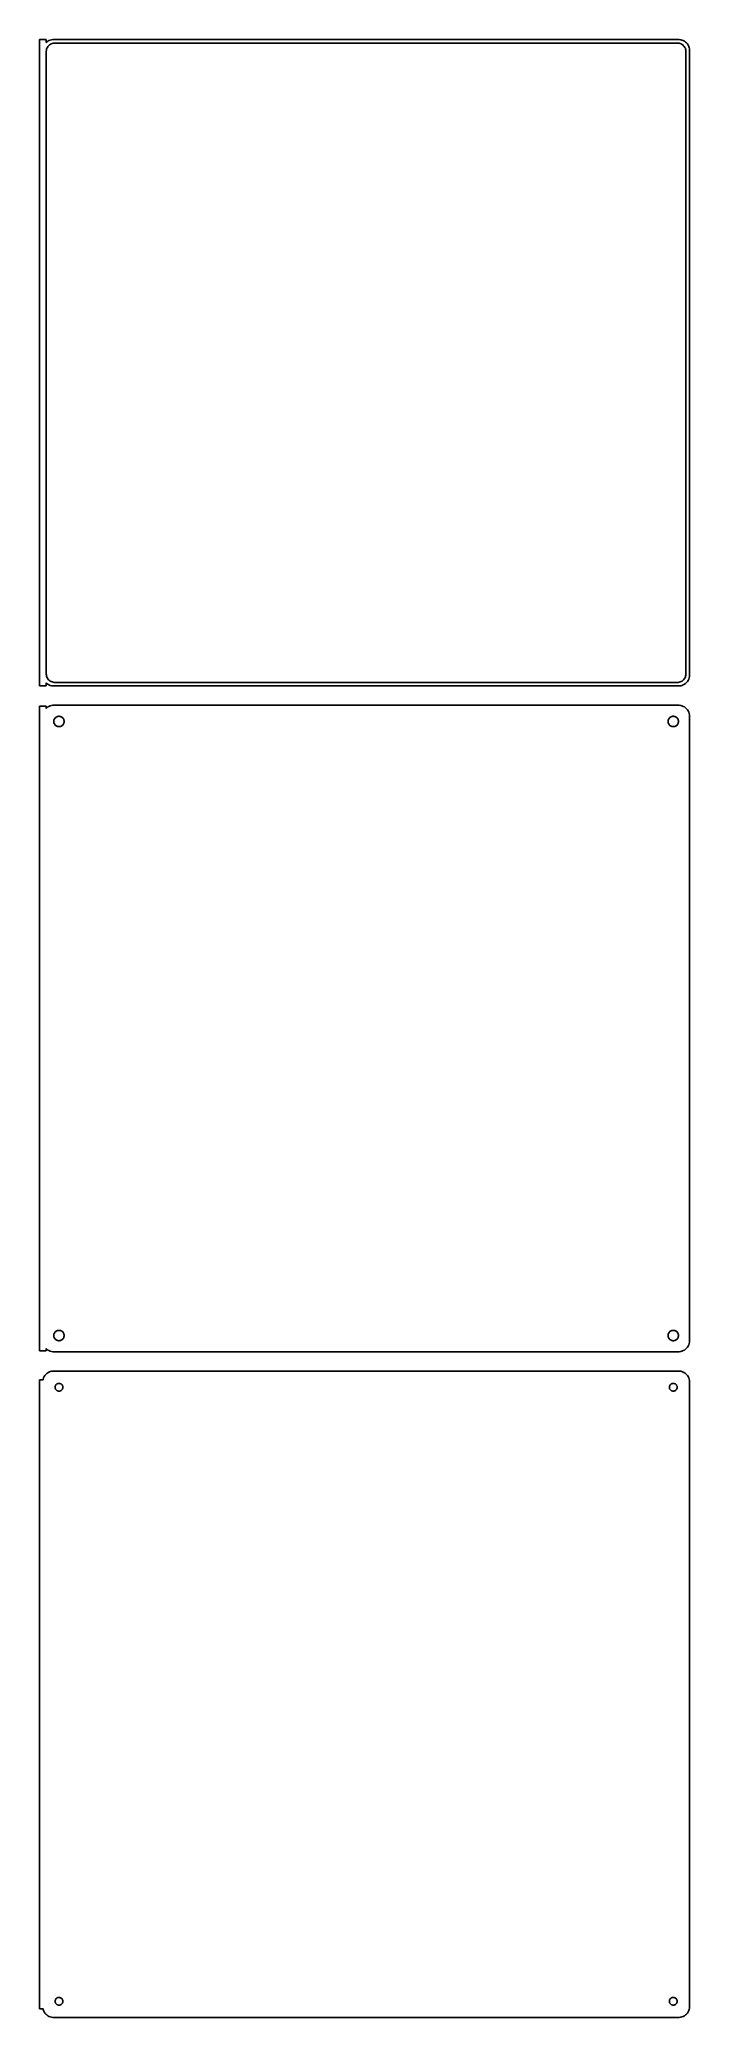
# Model space of a CAD drawing. Header units: metres. Extents: x -152 to 150, y 468 to 1386.
import ezdxf

# ---------------------------------------------------------------- set-up
doc = ezdxf.new("R2010")
doc.units = ezdxf.units.M

msp = doc.modelspace()

# ---------------------------------------------------------------- linework, layer by layer
for p, q in [((-148.5, 1385.99), (-151.5, 1385.99)), ((-151.5, 1385.99), (-151.5, 1086.01)), ((-148.5, 1384.56), (-148.5, 1385.99)), ((-148.187, 1384.85), (-148.5, 1384.56)), ((-148.373, 1380.5), (-148.342, 1380.99)), ((-148.373, 1091.5), (-148.373, 1380.5)), ((-148.342, 1380.99), (-148.251, 1381.46)), ((-148.251, 1381.46), (-148.101, 1381.93)), ((-147.679, 1385.22), (-148.187, 1384.85)), ((-148.101, 1381.93), (-147.894, 1382.37)), ((-147.894, 1382.37), (-147.633, 1382.78)), ((-147.129, 1385.52), (-147.679, 1385.22)), ((-147.633, 1382.78), (-147.323, 1383.15)), ((-147.323, 1383.15), (-146.969, 1383.48)), ((-146.545, 1385.76), (-147.129, 1385.52)), ((-146.969, 1383.48), (-146.575, 1383.77)), ((-146.575, 1383.77), (-146.149, 1384)), ((-145.937, 1385.91), (-146.545, 1385.76)), ((-146.149, 1384), (-145.697, 1384.18)), ((-145.314, 1385.99), (-145.937, 1385.91)), ((-145.697, 1384.18), (-145.226, 1384.3)), ((145.314, 1385.99), (-145.314, 1385.99)), ((-145.226, 1384.3), (-144.743, 1384.36)), ((-144.743, 1384.36), (144.743, 1384.36)), ((144.743, 1384.36), (145.226, 1384.3)), ((145.226, 1384.3), (145.697, 1384.18)), ((145.937, 1385.91), (145.314, 1385.99)), ((145.697, 1384.18), (146.149, 1384)), ((146.545, 1385.76), (145.937, 1385.91)), ((146.149, 1384), (146.575, 1383.77)), ((147.129, 1385.52), (146.545, 1385.76)), ((146.575, 1383.77), (146.969, 1383.48)), ((146.969, 1383.48), (147.323, 1383.15)), ((147.679, 1385.22), (147.129, 1385.52)), ((147.323, 1383.15), (147.633, 1382.78)), ((147.633, 1382.78), (147.894, 1382.37)), ((148.187, 1384.85), (147.679, 1385.22)), ((147.894, 1382.37), (148.101, 1381.93)), ((148.101, 1381.93), (148.251, 1381.46)), ((148.645, 1384.42), (148.187, 1384.85)), ((148.251, 1381.46), (148.342, 1380.99)), ((148.342, 1380.99), (148.373, 1380.5)), ((148.373, 1380.5), (148.373, 1091.5)), ((149.045, 1383.94), (148.645, 1384.42)), ((149.382, 1383.41), (149.045, 1383.94)), ((149.649, 1382.84), (149.382, 1383.41)), ((149.843, 1382.24), (149.649, 1382.84)), ((149.961, 1381.63), (149.843, 1382.24)), ((150, 1381), (149.961, 1381.63)), ((150, 1091), (150, 1381)), ((-151.5, 1086.01), (-148.5, 1086.01)), ((-148.5, 1087.44), (-148.187, 1087.15)), ((-148.5, 1086.01), (-148.5, 1087.44)), ((-148.342, 1091.01), (-148.373, 1091.5)), ((-148.251, 1090.54), (-148.342, 1091.01)), ((-148.101, 1090.07), (-148.251, 1090.54)), ((-148.187, 1087.15), (-147.679, 1086.78)), ((-147.894, 1089.63), (-148.101, 1090.07)), ((-147.633, 1089.22), (-147.894, 1089.63)), ((-147.679, 1086.78), (-147.129, 1086.48)), ((-147.323, 1088.85), (-147.633, 1089.22)), ((-146.969, 1088.52), (-147.323, 1088.85)), ((-147.129, 1086.48), (-146.545, 1086.24)), ((-146.575, 1088.23), (-146.969, 1088.52)), ((-146.149, 1088), (-146.575, 1088.23)), ((-146.545, 1086.24), (-145.937, 1086.09)), ((-145.697, 1087.82), (-146.149, 1088)), ((-145.937, 1086.09), (-145.314, 1086.01)), ((-145.226, 1087.7), (-145.697, 1087.82)), ((-145.314, 1086.01), (145.314, 1086.01)), ((-144.743, 1087.64), (-145.226, 1087.7)), ((144.743, 1087.64), (-144.743, 1087.64)), ((145.226, 1087.7), (144.743, 1087.64)), ((145.697, 1087.82), (145.226, 1087.7)), ((145.314, 1086.01), (145.937, 1086.09)), ((146.149, 1088), (145.697, 1087.82)), ((145.937, 1086.09), (146.545, 1086.24)), ((146.575, 1088.23), (146.149, 1088)), ((146.545, 1086.24), (147.129, 1086.48)), ((146.969, 1088.52), (146.575, 1088.23)), ((147.323, 1088.85), (146.969, 1088.52)), ((147.129, 1086.48), (147.679, 1086.78)), ((147.633, 1089.22), (147.323, 1088.85)), ((147.894, 1089.63), (147.633, 1089.22)), ((147.679, 1086.78), (148.187, 1087.15)), ((148.101, 1090.07), (147.894, 1089.63)), ((148.251, 1090.54), (148.101, 1090.07)), ((148.187, 1087.15), (148.645, 1087.58)), ((148.342, 1091.01), (148.251, 1090.54)), ((148.373, 1091.5), (148.342, 1091.01)), ((148.645, 1087.58), (149.045, 1088.06)), ((149.045, 1088.06), (149.382, 1088.59)), ((149.382, 1088.59), (149.649, 1089.16)), ((149.649, 1089.16), (149.843, 1089.76)), ((149.843, 1089.76), (149.961, 1090.37)), ((149.961, 1090.37), (150, 1091)), ((-148.5, 1076.61), (-151.5, 1076.61)), ((-151.5, 1076.61), (-151.5, 777.385)), ((-148.5, 1075.56), (-148.5, 1076.61)), ((-148.187, 1075.85), (-148.5, 1075.56)), ((-147.679, 1076.22), (-148.187, 1075.85)), ((-147.129, 1076.52), (-147.679, 1076.22)), ((-146.545, 1076.76), (-147.129, 1076.52)), ((-145.937, 1076.91), (-146.545, 1076.76)), ((-145.314, 1076.99), (-145.937, 1076.91)), ((145.314, 1076.99), (-145.314, 1076.99)), ((145.937, 1076.91), (145.314, 1076.99)), ((146.545, 1076.76), (145.937, 1076.91)), ((147.129, 1076.52), (146.545, 1076.76)), ((147.679, 1076.22), (147.129, 1076.52)), ((148.187, 1075.85), (147.679, 1076.22)), ((148.645, 1075.42), (148.187, 1075.85)), ((149.045, 1074.94), (148.645, 1075.42)), ((149.382, 1074.41), (149.045, 1074.94)), ((149.649, 1073.84), (149.382, 1074.41)), ((-144.9, 1069.5), (-144.881, 1069.8)), ((-144.881, 1069.2), (-144.9, 1069.5)), ((-144.881, 1069.8), (-144.825, 1070.1)), ((-144.825, 1068.9), (-144.881, 1069.2)), ((-144.825, 1070.1), (-144.731, 1070.38)), ((-144.731, 1068.62), (-144.825, 1068.9)), ((-144.731, 1070.38), (-144.603, 1070.66)), ((-144.603, 1068.34), (-144.731, 1068.62)), ((-144.603, 1070.66), (-144.442, 1070.91)), ((-144.442, 1068.09), (-144.603, 1068.34)), ((-144.442, 1070.91), (-144.25, 1071.14)), ((-144.25, 1067.86), (-144.442, 1068.09)), ((-144.25, 1071.14), (-144.03, 1071.35)), ((-144.03, 1067.65), (-144.25, 1067.86)), ((-144.03, 1071.35), (-143.786, 1071.53)), ((-143.786, 1067.47), (-144.03, 1067.65)), ((-143.786, 1071.53), (-143.522, 1071.67)), ((-143.522, 1067.33), (-143.786, 1067.47)), ((-143.522, 1071.67), (-143.242, 1071.78)), ((-143.242, 1067.22), (-143.522, 1067.33)), ((-143.242, 1071.78), (-142.95, 1071.86)), ((-142.95, 1067.14), (-143.242, 1067.22)), ((-142.95, 1071.86), (-142.651, 1071.9)), ((-142.651, 1067.1), (-142.95, 1067.14)), ((-142.651, 1071.9), (-142.349, 1071.9)), ((-142.349, 1067.1), (-142.651, 1067.1)), ((-142.349, 1071.9), (-142.05, 1071.86)), ((-142.05, 1067.14), (-142.349, 1067.1)), ((-142.05, 1071.86), (-141.758, 1071.78)), ((-141.758, 1067.22), (-142.05, 1067.14)), ((-141.758, 1071.78), (-141.478, 1071.67)), ((-141.478, 1067.33), (-141.758, 1067.22)), ((-141.478, 1071.67), (-141.214, 1071.53)), ((-141.214, 1067.47), (-141.478, 1067.33)), ((-141.214, 1071.53), (-140.97, 1071.35)), ((-140.97, 1067.65), (-141.214, 1067.47)), ((-140.97, 1071.35), (-140.75, 1071.14)), ((-140.75, 1067.86), (-140.97, 1067.65)), ((-140.75, 1071.14), (-140.558, 1070.91)), ((-140.558, 1068.09), (-140.75, 1067.86)), ((-140.558, 1070.91), (-140.397, 1070.66)), ((-140.397, 1068.34), (-140.558, 1068.09)), ((-140.397, 1070.66), (-140.269, 1070.38)), ((-140.269, 1068.62), (-140.397, 1068.34)), ((-140.269, 1070.38), (-140.175, 1070.1)), ((-140.175, 1068.9), (-140.269, 1068.62)), ((-140.175, 1070.1), (-140.119, 1069.8)), ((-140.119, 1069.2), (-140.175, 1068.9)), ((-140.119, 1069.8), (-140.1, 1069.5)), ((-140.1, 1069.5), (-140.119, 1069.2)), ((140.1, 1069.5), (140.119, 1069.8)), ((140.119, 1069.2), (140.1, 1069.5)), ((140.119, 1069.8), (140.175, 1070.1)), ((140.175, 1068.9), (140.119, 1069.2)), ((140.175, 1070.1), (140.269, 1070.38)), ((140.269, 1068.62), (140.175, 1068.9)), ((140.269, 1070.38), (140.397, 1070.66)), ((140.397, 1068.34), (140.269, 1068.62)), ((140.397, 1070.66), (140.558, 1070.91)), ((140.558, 1068.09), (140.397, 1068.34)), ((140.558, 1070.91), (140.75, 1071.14)), ((140.75, 1067.86), (140.558, 1068.09)), ((140.75, 1071.14), (140.97, 1071.35)), ((140.97, 1067.65), (140.75, 1067.86)), ((140.97, 1071.35), (141.214, 1071.53)), ((141.214, 1067.47), (140.97, 1067.65)), ((141.214, 1071.53), (141.478, 1071.67)), ((141.478, 1067.33), (141.214, 1067.47)), ((141.478, 1071.67), (141.758, 1071.78)), ((141.758, 1067.22), (141.478, 1067.33)), ((141.758, 1071.78), (142.05, 1071.86)), ((142.05, 1067.14), (141.758, 1067.22)), ((142.05, 1071.86), (142.349, 1071.9)), ((142.349, 1067.1), (142.05, 1067.14)), ((142.349, 1071.9), (142.651, 1071.9)), ((142.651, 1067.1), (142.349, 1067.1)), ((142.651, 1071.9), (142.95, 1071.86)), ((142.95, 1067.14), (142.651, 1067.1)), ((142.95, 1071.86), (143.242, 1071.78)), ((143.242, 1067.22), (142.95, 1067.14)), ((143.242, 1071.78), (143.522, 1071.67)), ((143.522, 1067.33), (143.242, 1067.22)), ((143.522, 1071.67), (143.786, 1071.53)), ((143.786, 1067.47), (143.522, 1067.33)), ((143.786, 1071.53), (144.03, 1071.35)), ((144.03, 1067.65), (143.786, 1067.47)), ((144.03, 1071.35), (144.25, 1071.14)), ((144.25, 1067.86), (144.03, 1067.65)), ((144.25, 1071.14), (144.442, 1070.91)), ((144.442, 1068.09), (144.25, 1067.86)), ((144.442, 1070.91), (144.603, 1070.66)), ((144.603, 1068.34), (144.442, 1068.09)), ((144.603, 1070.66), (144.731, 1070.38)), ((144.731, 1068.62), (144.603, 1068.34)), ((144.731, 1070.38), (144.825, 1070.1)), ((144.825, 1068.9), (144.731, 1068.62)), ((144.825, 1070.1), (144.881, 1069.8)), ((144.881, 1069.2), (144.825, 1068.9)), ((144.881, 1069.8), (144.9, 1069.5)), ((144.9, 1069.5), (144.881, 1069.2)), ((149.843, 1073.24), (149.649, 1073.84)), ((149.961, 1072.63), (149.843, 1073.24)), ((150, 1072), (149.961, 1072.63)), ((150, 782), (150, 1072)), ((-144.9, 784.5), (-144.881, 784.801)), ((-144.881, 784.199), (-144.9, 784.5)), ((-144.881, 784.801), (-144.825, 785.097)), ((-144.825, 783.903), (-144.881, 784.199)), ((-144.825, 785.097), (-144.731, 785.383)), ((-144.731, 783.617), (-144.825, 783.903)), ((-144.731, 785.383), (-144.603, 785.656)), ((-144.603, 783.344), (-144.731, 783.617)), ((-144.603, 785.656), (-144.442, 785.911)), ((-144.442, 783.089), (-144.603, 783.344)), ((-144.442, 785.911), (-144.25, 786.143)), ((-144.25, 782.857), (-144.442, 783.089)), ((-144.25, 786.143), (-144.03, 786.349)), ((-144.03, 782.651), (-144.25, 782.857)), ((-144.03, 786.349), (-143.786, 786.526)), ((-143.786, 782.474), (-144.03, 782.651)), ((-143.786, 786.526), (-143.522, 786.672)), ((-143.522, 782.328), (-143.786, 782.474)), ((-143.522, 786.672), (-143.242, 786.783)), ((-143.242, 782.217), (-143.522, 782.328)), ((-143.242, 786.783), (-142.95, 786.857)), ((-142.95, 782.143), (-143.242, 782.217)), ((-142.95, 786.857), (-142.651, 786.895)), ((-142.651, 782.105), (-142.95, 782.143)), ((-142.651, 786.895), (-142.349, 786.895)), ((-142.349, 782.105), (-142.651, 782.105)), ((-142.349, 786.895), (-142.05, 786.857)), ((-142.05, 782.143), (-142.349, 782.105)), ((-142.05, 786.857), (-141.758, 786.783)), ((-141.758, 782.217), (-142.05, 782.143)), ((-141.758, 786.783), (-141.478, 786.672)), ((-141.478, 782.328), (-141.758, 782.217)), ((-141.478, 786.672), (-141.214, 786.526)), ((-141.214, 782.474), (-141.478, 782.328)), ((-141.214, 786.526), (-140.97, 786.349)), ((-140.97, 782.651), (-141.214, 782.474)), ((-140.97, 786.349), (-140.75, 786.143)), ((-140.75, 782.857), (-140.97, 782.651)), ((-140.75, 786.143), (-140.558, 785.911)), ((-140.558, 783.089), (-140.75, 782.857)), ((-140.558, 785.911), (-140.397, 785.656)), ((-140.397, 783.344), (-140.558, 783.089)), ((-140.397, 785.656), (-140.269, 785.383)), ((-140.269, 783.617), (-140.397, 783.344)), ((-140.269, 785.383), (-140.175, 785.097)), ((-140.175, 783.903), (-140.269, 783.617)), ((-140.175, 785.097), (-140.119, 784.801)), ((-140.119, 784.199), (-140.175, 783.903)), ((-140.119, 784.801), (-140.1, 784.5)), ((-140.1, 784.5), (-140.119, 784.199)), ((140.1, 784.5), (140.119, 784.801)), ((140.119, 784.199), (140.1, 784.5)), ((140.119, 784.801), (140.175, 785.097)), ((140.175, 783.903), (140.119, 784.199)), ((140.175, 785.097), (140.269, 785.383)), ((140.269, 783.617), (140.175, 783.903)), ((140.269, 785.383), (140.397, 785.656)), ((140.397, 783.344), (140.269, 783.617)), ((140.397, 785.656), (140.558, 785.911)), ((140.558, 783.089), (140.397, 783.344)), ((140.558, 785.911), (140.75, 786.143)), ((140.75, 782.857), (140.558, 783.089)), ((140.75, 786.143), (140.97, 786.349)), ((140.97, 782.651), (140.75, 782.857)), ((140.97, 786.349), (141.214, 786.526)), ((141.214, 782.474), (140.97, 782.651)), ((141.214, 786.526), (141.478, 786.672)), ((141.478, 782.328), (141.214, 782.474)), ((141.478, 786.672), (141.758, 786.783)), ((141.758, 782.217), (141.478, 782.328)), ((141.758, 786.783), (142.05, 786.857)), ((142.05, 782.143), (141.758, 782.217)), ((142.05, 786.857), (142.349, 786.895)), ((142.349, 782.105), (142.05, 782.143)), ((142.349, 786.895), (142.651, 786.895)), ((142.651, 782.105), (142.349, 782.105)), ((142.651, 786.895), (142.95, 786.857)), ((142.95, 782.143), (142.651, 782.105)), ((142.95, 786.857), (143.242, 786.783)), ((143.242, 782.217), (142.95, 782.143)), ((143.242, 786.783), (143.522, 786.672)), ((143.522, 782.328), (143.242, 782.217)), ((143.522, 786.672), (143.786, 786.526)), ((143.786, 782.474), (143.522, 782.328)), ((143.786, 786.526), (144.03, 786.349)), ((144.03, 782.651), (143.786, 782.474)), ((144.03, 786.349), (144.25, 786.143)), ((144.25, 782.857), (144.03, 782.651)), ((144.25, 786.143), (144.442, 785.911)), ((144.442, 783.089), (144.25, 782.857)), ((144.442, 785.911), (144.603, 785.656)), ((144.603, 783.344), (144.442, 783.089)), ((144.603, 785.656), (144.731, 785.383)), ((144.731, 783.617), (144.603, 783.344)), ((144.731, 785.383), (144.825, 785.097)), ((144.825, 783.903), (144.731, 783.617)), ((144.825, 785.097), (144.881, 784.801)), ((144.881, 784.199), (144.825, 783.903)), ((144.881, 784.801), (144.9, 784.5)), ((144.9, 784.5), (144.881, 784.199)), ((149.649, 780.159), (149.843, 780.757)), ((149.843, 780.757), (149.961, 781.373)), ((149.961, 781.373), (150, 782)), ((-151.5, 777.385), (-148.5, 777.385)), ((-148.5, 777.385), (-148.5, 778.441)), ((-148.5, 778.441), (-148.187, 778.147)), ((-148.187, 778.147), (-147.679, 777.778)), ((-147.679, 777.778), (-147.129, 777.476)), ((-147.129, 777.476), (-146.545, 777.245)), ((-146.545, 777.245), (-145.937, 777.089)), ((-145.937, 777.089), (-145.314, 777.01)), ((-145.314, 777.01), (145.314, 777.01)), ((145.314, 777.01), (145.937, 777.089)), ((145.937, 777.089), (146.545, 777.245)), ((146.545, 777.245), (147.129, 777.476)), ((147.129, 777.476), (147.679, 777.778)), ((147.679, 777.778), (148.187, 778.147)), ((148.187, 778.147), (148.645, 778.577)), ((148.645, 778.577), (149.045, 779.061)), ((149.045, 779.061), (149.382, 779.591)), ((149.382, 779.591), (149.649, 780.159)), ((-149.9, 763.944), (-151.5, 763.944)), ((-151.5, 763.944), (-151.5, 472.056)), ((-149.843, 764.243), (-149.9, 763.944)), ((-149.649, 764.841), (-149.843, 764.243)), ((-149.382, 765.409), (-149.649, 764.841)), ((-149.045, 765.939), (-149.382, 765.409)), ((-148.645, 766.423), (-149.045, 765.939)), ((-148.187, 766.853), (-148.645, 766.423)), ((-147.679, 767.222), (-148.187, 766.853)), ((-147.129, 767.524), (-147.679, 767.222)), ((-146.545, 767.755), (-147.129, 767.524)), ((-145.937, 767.911), (-146.545, 767.755)), ((-145.314, 767.99), (-145.937, 767.911)), ((145.314, 767.99), (-145.314, 767.99)), ((-143.647, 761.887), (-143.464, 762.02)), ((-143.464, 762.02), (-143.266, 762.129)), ((-143.266, 762.129), (-143.056, 762.212)), ((-143.056, 762.212), (-142.837, 762.268)), ((-142.837, 762.268), (-142.613, 762.296)), ((-142.613, 762.296), (-142.387, 762.296)), ((-142.387, 762.296), (-142.163, 762.268)), ((-142.163, 762.268), (-141.944, 762.212)), ((-141.944, 762.212), (-141.734, 762.129)), ((-141.734, 762.129), (-141.536, 762.02)), ((-141.536, 762.02), (-141.353, 761.887)), ((141.353, 761.887), (141.536, 762.02)), ((141.536, 762.02), (141.734, 762.129)), ((141.734, 762.129), (141.944, 762.212)), ((141.944, 762.212), (142.163, 762.268)), ((142.163, 762.268), (142.387, 762.296)), ((142.387, 762.296), (142.613, 762.296)), ((142.613, 762.296), (142.837, 762.268)), ((142.837, 762.268), (143.056, 762.212)), ((143.056, 762.212), (143.266, 762.129)), ((143.266, 762.129), (143.464, 762.02)), ((143.464, 762.02), (143.647, 761.887)), ((145.937, 767.911), (145.314, 767.99)), ((146.545, 767.755), (145.937, 767.911)), ((147.129, 767.524), (146.545, 767.755)), ((147.679, 767.222), (147.129, 767.524)), ((148.187, 766.853), (147.679, 767.222)), ((148.645, 766.423), (148.187, 766.853)), ((149.045, 765.939), (148.645, 766.423)), ((149.382, 765.409), (149.045, 765.939)), ((149.649, 764.841), (149.382, 765.409)), ((149.843, 764.243), (149.649, 764.841)), ((149.961, 763.627), (149.843, 764.243)), ((150, 763), (149.961, 763.627)), ((150, 473), (150, 763)), ((-144.3, 760.5), (-144.286, 760.726)), ((-144.286, 760.274), (-144.3, 760.5)), ((-144.286, 760.726), (-144.243, 760.948)), ((-144.243, 760.052), (-144.286, 760.274)), ((-144.243, 760.948), (-144.174, 761.163)), ((-144.174, 759.837), (-144.243, 760.052)), ((-144.174, 761.163), (-144.077, 761.367)), ((-144.077, 759.633), (-144.174, 759.837)), ((-144.077, 761.367), (-143.956, 761.558)), ((-143.956, 759.442), (-144.077, 759.633)), ((-143.956, 761.558), (-143.812, 761.732)), ((-143.812, 759.268), (-143.956, 759.442)), ((-143.812, 761.732), (-143.647, 761.887)), ((-143.647, 759.113), (-143.812, 759.268)), ((-143.464, 758.98), (-143.647, 759.113)), ((-143.266, 758.871), (-143.464, 758.98)), ((-143.056, 758.788), (-143.266, 758.871)), ((-142.837, 758.732), (-143.056, 758.788)), ((-142.613, 758.704), (-142.837, 758.732)), ((-142.387, 758.704), (-142.613, 758.704)), ((-142.163, 758.732), (-142.387, 758.704)), ((-141.944, 758.788), (-142.163, 758.732)), ((-141.734, 758.871), (-141.944, 758.788)), ((-141.536, 758.98), (-141.734, 758.871)), ((-141.353, 759.113), (-141.536, 758.98)), ((-141.353, 761.887), (-141.188, 761.732)), ((-141.188, 759.268), (-141.353, 759.113)), ((-141.188, 761.732), (-141.044, 761.558)), ((-141.044, 759.442), (-141.188, 759.268)), ((-141.044, 761.558), (-140.923, 761.367)), ((-140.923, 759.633), (-141.044, 759.442)), ((-140.923, 761.367), (-140.826, 761.163)), ((-140.826, 759.837), (-140.923, 759.633)), ((-140.826, 761.163), (-140.757, 760.948)), ((-140.757, 760.052), (-140.826, 759.837)), ((-140.757, 760.948), (-140.714, 760.726)), ((-140.714, 760.274), (-140.757, 760.052)), ((-140.714, 760.726), (-140.7, 760.5)), ((-140.7, 760.5), (-140.714, 760.274)), ((140.7, 760.5), (140.714, 760.726)), ((140.714, 760.274), (140.7, 760.5)), ((140.714, 760.726), (140.757, 760.948)), ((140.757, 760.052), (140.714, 760.274)), ((140.757, 760.948), (140.826, 761.163)), ((140.826, 759.837), (140.757, 760.052)), ((140.826, 761.163), (140.923, 761.367)), ((140.923, 759.633), (140.826, 759.837)), ((140.923, 761.367), (141.044, 761.558)), ((141.044, 759.442), (140.923, 759.633)), ((141.044, 761.558), (141.188, 761.732)), ((141.188, 759.268), (141.044, 759.442)), ((141.188, 761.732), (141.353, 761.887)), ((141.353, 759.113), (141.188, 759.268)), ((141.536, 758.98), (141.353, 759.113)), ((141.734, 758.871), (141.536, 758.98)), ((141.944, 758.788), (141.734, 758.871)), ((142.163, 758.732), (141.944, 758.788)), ((142.387, 758.704), (142.163, 758.732)), ((142.613, 758.704), (142.387, 758.704)), ((142.837, 758.732), (142.613, 758.704)), ((143.056, 758.788), (142.837, 758.732)), ((143.266, 758.871), (143.056, 758.788)), ((143.464, 758.98), (143.266, 758.871)), ((143.647, 759.113), (143.464, 758.98)), ((143.647, 761.887), (143.812, 761.732)), ((143.812, 759.268), (143.647, 759.113)), ((143.812, 761.732), (143.956, 761.558)), ((143.956, 759.442), (143.812, 759.268)), ((143.956, 761.558), (144.077, 761.367)), ((144.077, 759.633), (143.956, 759.442)), ((144.077, 761.367), (144.174, 761.163)), ((144.174, 759.837), (144.077, 759.633)), ((144.174, 761.163), (144.243, 760.948)), ((144.243, 760.052), (144.174, 759.837)), ((144.243, 760.948), (144.286, 760.726)), ((144.286, 760.274), (144.243, 760.052)), ((144.286, 760.726), (144.3, 760.5)), ((144.3, 760.5), (144.286, 760.274)), ((-151.5, 472.056), (-149.9, 472.056)), ((-149.9, 472.056), (-149.843, 471.757)), ((-149.843, 471.757), (-149.649, 471.159)), ((-149.649, 471.159), (-149.382, 470.591)), ((-149.382, 470.591), (-149.045, 470.061)), ((-149.045, 470.061), (-148.645, 469.577)), ((-148.645, 469.577), (-148.187, 469.147)), ((-148.187, 469.147), (-147.679, 468.778)), ((-147.679, 468.778), (-147.129, 468.476)), ((-147.129, 468.476), (-146.545, 468.245)), ((-146.545, 468.245), (-145.937, 468.089)), ((-144.3, 475.5), (-144.286, 475.726)), ((-144.286, 475.274), (-144.3, 475.5)), ((-144.286, 475.726), (-144.243, 475.948)), ((-144.243, 475.052), (-144.286, 475.274)), ((-144.243, 475.948), (-144.174, 476.163)), ((-144.174, 474.837), (-144.243, 475.052)), ((-144.174, 476.163), (-144.077, 476.367)), ((-144.077, 474.633), (-144.174, 474.837)), ((-144.077, 476.367), (-143.956, 476.558)), ((-143.956, 474.442), (-144.077, 474.633)), ((-143.956, 476.558), (-143.812, 476.732)), ((-143.812, 474.268), (-143.956, 474.442)), ((-143.812, 476.732), (-143.647, 476.887)), ((-143.647, 474.113), (-143.812, 474.268)), ((-143.647, 476.887), (-143.464, 477.02)), ((-143.464, 473.98), (-143.647, 474.113)), ((-143.464, 477.02), (-143.266, 477.129)), ((-143.266, 473.871), (-143.464, 473.98)), ((-143.266, 477.129), (-143.056, 477.212)), ((-143.056, 473.788), (-143.266, 473.871)), ((-143.056, 477.212), (-142.837, 477.268)), ((-142.837, 473.732), (-143.056, 473.788)), ((-142.837, 477.268), (-142.613, 477.296)), ((-142.613, 473.704), (-142.837, 473.732)), ((-142.613, 477.296), (-142.387, 477.296)), ((-142.387, 473.704), (-142.613, 473.704)), ((-142.387, 477.296), (-142.163, 477.268)), ((-142.163, 473.732), (-142.387, 473.704)), ((-142.163, 477.268), (-141.944, 477.212)), ((-141.944, 473.788), (-142.163, 473.732)), ((-141.944, 477.212), (-141.734, 477.129)), ((-141.734, 473.871), (-141.944, 473.788)), ((-141.734, 477.129), (-141.536, 477.02)), ((-141.536, 473.98), (-141.734, 473.871)), ((-141.536, 477.02), (-141.353, 476.887)), ((-141.353, 474.113), (-141.536, 473.98)), ((-141.353, 476.887), (-141.188, 476.732)), ((-141.188, 474.268), (-141.353, 474.113)), ((-141.188, 476.732), (-141.044, 476.558)), ((-141.044, 474.442), (-141.188, 474.268)), ((-141.044, 476.558), (-140.923, 476.367)), ((-140.923, 474.633), (-141.044, 474.442)), ((-140.923, 476.367), (-140.826, 476.163)), ((-140.826, 474.837), (-140.923, 474.633)), ((-140.826, 476.163), (-140.757, 475.948)), ((-140.757, 475.052), (-140.826, 474.837)), ((-140.757, 475.948), (-140.714, 475.726)), ((-140.714, 475.274), (-140.757, 475.052)), ((-140.714, 475.726), (-140.7, 475.5)), ((-140.7, 475.5), (-140.714, 475.274)), ((140.7, 475.5), (140.714, 475.726)), ((140.714, 475.274), (140.7, 475.5)), ((140.714, 475.726), (140.757, 475.948)), ((140.757, 475.052), (140.714, 475.274)), ((140.757, 475.948), (140.826, 476.163)), ((140.826, 474.837), (140.757, 475.052)), ((140.826, 476.163), (140.923, 476.367)), ((140.923, 474.633), (140.826, 474.837)), ((140.923, 476.367), (141.044, 476.558)), ((141.044, 474.442), (140.923, 474.633)), ((141.044, 476.558), (141.188, 476.732)), ((141.188, 474.268), (141.044, 474.442)), ((141.188, 476.732), (141.353, 476.887)), ((141.353, 474.113), (141.188, 474.268)), ((141.353, 476.887), (141.536, 477.02)), ((141.536, 473.98), (141.353, 474.113)), ((141.536, 477.02), (141.734, 477.129)), ((141.734, 473.871), (141.536, 473.98)), ((141.734, 477.129), (141.944, 477.212)), ((141.944, 473.788), (141.734, 473.871)), ((141.944, 477.212), (142.163, 477.268)), ((142.163, 473.732), (141.944, 473.788)), ((142.163, 477.268), (142.387, 477.296)), ((142.387, 473.704), (142.163, 473.732)), ((142.387, 477.296), (142.613, 477.296)), ((142.613, 473.704), (142.387, 473.704)), ((142.613, 477.296), (142.837, 477.268)), ((142.837, 473.732), (142.613, 473.704)), ((142.837, 477.268), (143.056, 477.212)), ((143.056, 473.788), (142.837, 473.732)), ((143.056, 477.212), (143.266, 477.129)), ((143.266, 473.871), (143.056, 473.788)), ((143.266, 477.129), (143.464, 477.02)), ((143.464, 473.98), (143.266, 473.871)), ((143.464, 477.02), (143.647, 476.887)), ((143.647, 474.113), (143.464, 473.98)), ((143.647, 476.887), (143.812, 476.732)), ((143.812, 474.268), (143.647, 474.113)), ((143.812, 476.732), (143.956, 476.558)), ((143.956, 474.442), (143.812, 474.268)), ((143.956, 476.558), (144.077, 476.367)), ((144.077, 474.633), (143.956, 474.442)), ((144.077, 476.367), (144.174, 476.163)), ((144.174, 474.837), (144.077, 474.633)), ((144.174, 476.163), (144.243, 475.948)), ((144.243, 475.052), (144.174, 474.837)), ((144.243, 475.948), (144.286, 475.726)), ((144.286, 475.274), (144.243, 475.052)), ((144.286, 475.726), (144.3, 475.5)), ((144.3, 475.5), (144.286, 475.274)), ((145.937, 468.089), (146.545, 468.245)), ((146.545, 468.245), (147.129, 468.476)), ((147.129, 468.476), (147.679, 468.778)), ((147.679, 468.778), (148.187, 469.147)), ((148.187, 469.147), (148.645, 469.577)), ((148.645, 469.577), (149.045, 470.061)), ((149.045, 470.061), (149.382, 470.591)), ((149.382, 470.591), (149.649, 471.159)), ((149.649, 471.159), (149.843, 471.757)), ((149.843, 471.757), (149.961, 472.373)), ((149.961, 472.373), (150, 473)), ((-145.937, 468.089), (-145.314, 468.01)), ((-145.314, 468.01), (145.314, 468.01)), ((145.314, 468.01), (145.937, 468.089))]:
    msp.add_line(p, q)

doc.saveas('drawing.dxf')
